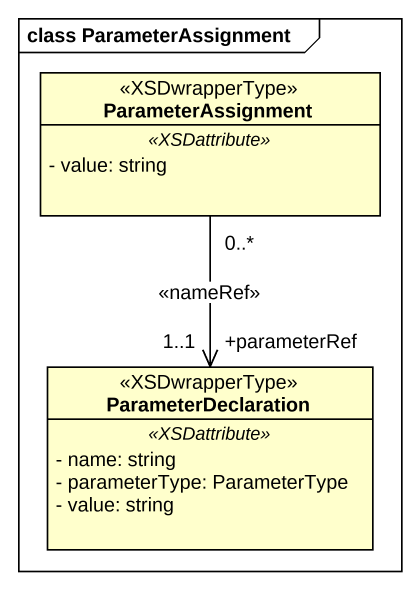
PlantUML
@startuml
mainframe class ParameterAssignment
hide circle
hide empty members
skinparam classAttributeIconSize 0
class ParameterAssignment <<XSDwrapperType>> {
  .. <<XSDattribute>> ..
  - value: string
}
class ParameterDeclaration <<XSDwrapperType>> {
  .. <<XSDattribute>> ..
  - name: string
  - parameterType: ParameterType
  - value: string
}
ParameterAssignment "0..*" --> "+parameterRef\n1..1" ParameterDeclaration : <<nameRef>>
@enduml
